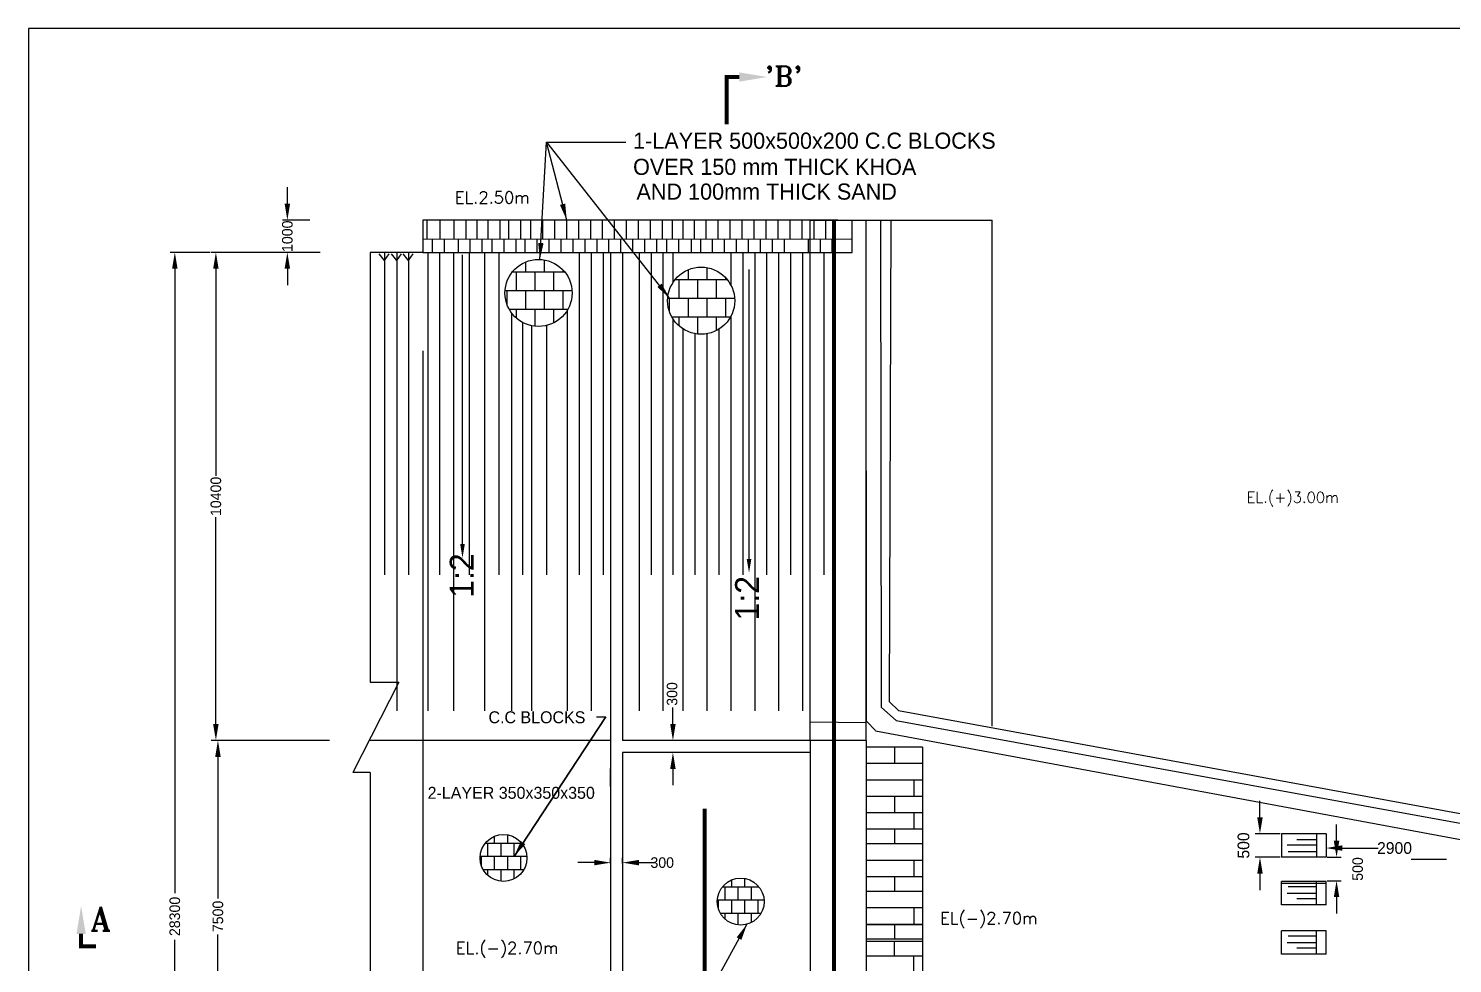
# Model space of a CAD drawing. Extents: x -426260 to 2055400, y -4304674 to -305611.
# Drawn here: x -8782 to 21569, y -1904957 to -1885034 of the extents above; entities that cross this region are included whole.
import ezdxf

# ---------------------------------------------------------------- set-up
doc = ezdxf.new("R2010")
doc.units = 0
doc.header["$LTSCALE"] = 300
doc.header["$MEASUREMENT"] = 0
doc.header["$PDMODE"] = 3
doc.linetypes.add('DASHED', pattern=[0.75, 0.5, -0.25])
doc.linetypes.add('DASHED2', pattern=[9.525, 6.35, -3.175])
doc.layers.get('DEFPOINTS').update_dxf_attribs({"linetype": 'CONTINUOUS'})
for name, color, linetype in [('LINE', 7, 'CONTINUOUS'), ('SLOPECON', 12, 'CONTINUOUS'), ('SLOPEEARTH', 3, 'CONTINUOUS'), ('TEXT', 10, 'CONTINUOUS')]:
    doc.layers.add(name, color=color, linetype=linetype)
doc.styles.add('BIG', font='ROMANT.SHX')
doc.dimstyles.new('3', dxfattribs={"dimtxt": 225, "dimasz": 350, "dimexe": 100, "dimexo": 25, "dimgap": 9, "dimtad": 0, "dimdec": 0, "dimzin": 0, "dimdsep": 46, "dimtxsty": 'Standard', "dimcen": 0, "dimclrd": 5, "dimclre": 6, "dimclrt": 256, "dimadec": 0, "dimazin": 0, "dimtfac": 1, "dimtdec": 0, "dimtofl": 0, "dimtmove": 2, "dimatfit": 3, "dimfxl": 1, "dimtolj": 1, "dimtzin": 0, "dimarcsym": 0})

# ---------------------------------------------------------------- blocks, each defined once
blk = doc.blocks.new('*D1254')
at = {"layer": 'DEFPOINTS', "color": 0, "transparency": 16777216}
for p in [(5097, -1900204), (4953, -1900459), (5097, -1900459)]:
    blk.add_point(p, dxfattribs=at)
at = {"layer": 'LINE', "color": 5, "lineweight": -2, "transparency": 16777216}
for p, q in [((4953, -1899854), (4953, -1899504)), ((4953, -1900809), (4953, -1901159))]:
    blk.add_line(p, q, dxfattribs=at)
at = {"layer": 'LINE', "color": 6, "lineweight": -2, "transparency": 16777216}
for p, q in [((5072, -1900204), (4853, -1900204)), ((5072, -1900459), (4853, -1900459))]:
    blk.add_line(p, q, dxfattribs=at)
at = {"layer": 'LINE', "color": 5, "transparency": 16777216}
for points in [[(4895, -1899854), (5011, -1899854), (4953, -1900204)], [(4895, -1900809), (5011, -1900809), (4953, -1900459)]]:
    blk.add_solid(points, dxfattribs=at)
at = {"layer": 'LINE', "transparency": 16777216, "insert": (4936, -1899214), "char_height": 225, "attachment_point": 5, "rotation": 90}
blk.add_mtext('\\A1;300', dxfattribs=at)
blk = doc.blocks.new('*D1255')
at = {"layer": 'DEFPOINTS', "color": 0, "transparency": 16777216}
for p in [(3625, -1902808), (3625, -1902852), (3880, -1902852)]:
    blk.add_point(p, dxfattribs=at)
at = {"layer": 'LINE', "color": 6, "lineweight": -2, "transparency": 16777216}
for p, q in [((3625, -1902827), (3625, -1902708)), ((3880, -1902827), (3880, -1902708))]:
    blk.add_line(p, q, dxfattribs=at)
at = {"layer": 'LINE', "color": 5, "lineweight": -2, "transparency": 16777216}
for p, q in [((3275, -1902808), (2925, -1902808)), ((4230, -1902808), (4580, -1902808))]:
    blk.add_line(p, q, dxfattribs=at)
at = {"layer": 'LINE', "color": 5, "transparency": 16777216}
for points in [[(3275, -1902749), (3275, -1902866), (3625, -1902808)], [(4230, -1902749), (4230, -1902866), (3880, -1902808)]]:
    blk.add_solid(points, dxfattribs=at)
at = {"layer": 'LINE', "transparency": 16777216, "insert": (4725, -1902808), "char_height": 225, "attachment_point": 5}
blk.add_mtext('\\A1;300', dxfattribs=at)
blk = doc.blocks.new('*D1256')
at = {"layer": 'DEFPOINTS', "color": 0, "linetype": 'ByBlock', "transparency": 16777216}
for p in [(-2758, -1889118), (-3265, -1889804), (-2793, -1889804)]:
    blk.add_point(p, dxfattribs=at)
at = {"layer": 'LINE', "color": 5, "linetype": 'ByBlock', "lineweight": -2, "transparency": 16777216}
for p, q in [((-3265, -1888768), (-3265, -1888418)), ((-3265, -1890154), (-3265, -1890504))]:
    blk.add_line(p, q, dxfattribs=at)
at = {"layer": 'LINE', "color": 6, "linetype": 'ByBlock', "lineweight": -2, "transparency": 16777216}
for p, q in [((-2783, -1889118), (-3365, -1889118)), ((-2818, -1889804), (-3365, -1889804))]:
    blk.add_line(p, q, dxfattribs=at)
at = {"layer": 'LINE', "color": 5, "linetype": 'ByBlock', "transparency": 16777216}
for points in [[(-3323, -1888768), (-3207, -1888768), (-3265, -1889118)], [(-3323, -1890154), (-3207, -1890154), (-3265, -1889804)]]:
    blk.add_solid(points, dxfattribs=at)
at = {"layer": 'LINE', "linetype": 'ByBlock', "lineweight": -2, "transparency": 16777216, "insert": (-3265, -1889461), "char_height": 225, "attachment_point": 5, "rotation": 90}
blk.add_mtext('\\A1;1000', dxfattribs=at)
blk = doc.blocks.new('*D1263')
at = {"layer": 'DEFPOINTS', "color": 0, "linetype": 'ByBlock', "transparency": 16777216}
for p in [(18873, -1902693), (18873, -1903193), (19097, -1903193)]:
    blk.add_point(p, dxfattribs=at)
at = {"layer": 'LINE', "color": 5, "linetype": 'ByBlock', "lineweight": -2, "transparency": 16777216}
for p, q in [((19097, -1902343), (19097, -1901993)), ((19097, -1903543), (19097, -1903893))]:
    blk.add_line(p, q, dxfattribs=at)
at = {"layer": 'LINE', "color": 6, "linetype": 'ByBlock', "lineweight": -2, "transparency": 16777216}
for p, q in [((18898, -1902693), (19197, -1902693)), ((18898, -1903193), (19197, -1903193))]:
    blk.add_line(p, q, dxfattribs=at)
at = {"layer": 'LINE', "color": 5, "linetype": 'ByBlock', "transparency": 16777216}
for points in [[(19039, -1902343), (19156, -1902343), (19097, -1902693)], [(19039, -1903543), (19156, -1903543), (19097, -1903193)]]:
    blk.add_solid(points, dxfattribs=at)
at = {"layer": 'LINE', "linetype": 'ByBlock', "lineweight": -2, "transparency": 16777216, "insert": (19548, -1902943), "char_height": 225, "attachment_point": 5, "rotation": 90}
blk.add_mtext('\\A1;500', dxfattribs=at)
blk = doc.blocks.new('*D1216')
at = {"layer": 'DEFPOINTS', "color": 0, "linetype": 'ByBlock', "transparency": 16777216}
for p in [(-4788, -1889804), (-2567, -1889804), (-3804, -1900204)]:
    blk.add_point(p, dxfattribs=at)
at = {"layer": 'LINE', "color": 6, "linetype": 'ByBlock', "lineweight": -2, "transparency": 16777216}
for p, q in [((-2592, -1889804), (-4888, -1889804)), ((-3829, -1900204), (-4888, -1900204))]:
    blk.add_line(p, q, dxfattribs=at)
at = {"layer": 'LINE', "color": 7, "linetype": 'ByBlock', "lineweight": -2, "transparency": 16777216}
for p, q in [((-4788, -1890154), (-4788, -1894564)), ((-4788, -1899854), (-4788, -1895444))]:
    blk.add_line(p, q, dxfattribs=at)
at = {"layer": 'LINE', "color": 7, "linetype": 'ByBlock', "transparency": 16777216}
for points in [[(-4847, -1890154), (-4730, -1890154), (-4788, -1889804)], [(-4847, -1899854), (-4730, -1899854), (-4788, -1900204)]]:
    blk.add_solid(points, dxfattribs=at)
at = {"layer": 'LINE', "linetype": 'ByBlock', "lineweight": -2, "transparency": 16777216, "insert": (-4788, -1895004), "char_height": 225, "attachment_point": 5, "rotation": 90}
blk.add_mtext('\\A1;10400', dxfattribs=at)
blk = doc.blocks.new('*D1217')
at = {"layer": 'DEFPOINTS', "color": 0, "linetype": 'ByBlock', "transparency": 16777216}
for p in [(-4744, -1900204), (-4618, -1900204), (-4618, -1907704)]:
    blk.add_point(p, dxfattribs=at)
at = {"layer": 'LINE', "color": 6, "linetype": 'ByBlock', "lineweight": -2, "transparency": 16777216}
for p, q in [((-4643, -1900204), (-4844, -1900204)), ((-4643, -1907704), (-4844, -1907704))]:
    blk.add_line(p, q, dxfattribs=at)
at = {"layer": 'LINE', "color": 7, "linetype": 'ByBlock', "lineweight": -2, "transparency": 16777216}
for p, q in [((-4744, -1900554), (-4744, -1903570)), ((-4744, -1907354), (-4744, -1904338))]:
    blk.add_line(p, q, dxfattribs=at)
at = {"layer": 'LINE', "color": 7, "linetype": 'ByBlock', "transparency": 16777216}
for points in [[(-4803, -1900554), (-4686, -1900554), (-4744, -1900204)], [(-4803, -1907354), (-4686, -1907354), (-4744, -1907704)]]:
    blk.add_solid(points, dxfattribs=at)
at = {"layer": 'LINE', "linetype": 'ByBlock', "lineweight": -2, "transparency": 16777216, "insert": (-4744, -1903954), "char_height": 225, "attachment_point": 5, "rotation": 90}
blk.add_mtext('\\A1;7500', dxfattribs=at)
blk = doc.blocks.new('*D1221')
at = {"layer": 'DEFPOINTS', "color": 0, "linetype": 'ByBlock', "transparency": 16777216}
for p in [(-5663, -1889804), (-4888, -1889804), (-5522, -1918104)]:
    blk.add_point(p, dxfattribs=at)
at = {"layer": 'LINE', "color": 6, "linetype": 'ByBlock', "lineweight": -2, "transparency": 16777216}
for p, q in [((-4913, -1889804), (-5763, -1889804)), ((-5547, -1918104), (-5763, -1918104))]:
    blk.add_line(p, q, dxfattribs=at)
at = {"layer": 'LINE', "color": 7, "linetype": 'ByBlock', "lineweight": -2, "transparency": 16777216}
for p, q in [((-5663, -1890154), (-5663, -1903458)), ((-5663, -1917754), (-5663, -1904451))]:
    blk.add_line(p, q, dxfattribs=at)
at = {"layer": 'LINE', "color": 7, "linetype": 'ByBlock', "transparency": 16777216}
for points in [[(-5721, -1890154), (-5604, -1890154), (-5663, -1889804)], [(-5721, -1917754), (-5604, -1917754), (-5663, -1918104)]]:
    blk.add_solid(points, dxfattribs=at)
at = {"layer": 'LINE', "linetype": 'ByBlock', "lineweight": -2, "transparency": 16777216, "insert": (-5663, -1903954), "char_height": 225, "attachment_point": 5, "rotation": 90}
blk.add_mtext('\\A1;28300', dxfattribs=at)

msp = doc.modelspace()

# ---------------------------------------------------------------- hatches: boundary and pattern name
at = {"layer": 'LINE'}
h = msp.add_hatch(dxfattribs=at)
h.set_pattern_fill('AR-B88', color=256, scale=50, style=0)
h.set_pattern_definition([(0, (416.6, -1657016.6), (0, 400), []), (90, (416.62, -1657016.62), (-200, 400), [400, -400])])
edge = h.paths.add_edge_path()
edge.add_arc((2088.7, -1890669), 714.8, 0, 360)
h = msp.add_hatch(dxfattribs=at)
h.set_pattern_fill('AR-B88', color=256, scale=50, style=0)
h.set_pattern_definition([(0, (3883, -1657181.2), (0, 400), []), (90, (3883.02, -1657181.19), (-200, 400), [400, -400])])
edge = h.paths.add_edge_path()
edge.add_arc((5555.1, -1890833.6), 714.8, 0, 360)
h = msp.add_hatch(dxfattribs=at)
h.set_pattern_fill('AR-B88', color=256, scale=35, style=0)
h.set_pattern_definition([(0, (171.14, -1739151.02), (0, 280), []), (90, (171.14, -1739151.02), (-140, 280), [280, -280])])
edge = h.paths.add_edge_path()
edge.add_arc((1341.6, -1902707.7), 500.3, 0, 360)
h = msp.add_hatch(dxfattribs=at)
h.set_pattern_fill('AR-B88', color=256, scale=35, style=0)
h.set_pattern_definition([(0, (5226.63, -1740081.9), (0, 280), []), (90, (5226.63, -1740081.9), (-140, 280), [280, -280])])
edge = h.paths.add_edge_path()
edge.add_arc((6397.1, -1903638.6), 500.3, 0, 360)

# ---------------------------------------------------------------- linework, layer by layer
for p, q in [((8469.9, -1889117.7), (-375.1, -1889117.7)), ((-375.1, -1889117.7), (-375.1, -1889804.2)), ((-285.1, -1889524.7), (-285.1, -1889117.7)), ((-6.5, -1889524.7), (-6.5, -1889117.7)), ((291, -1889524.7), (291, -1889117.7)), ((546, -1889524.7), (546, -1889117.7)), ((783.8, -1889524.7), (783.8, -1889117.7)), ((1013.5, -1889524.7), (1013.5, -1889117.7)), ((1268.5, -1889524.7), (1268.5, -1889117.7)), ((1454, -1889524.7), (1454, -1889117.7)), ((1709, -1889524.7), (1709, -1889117.7)), ((1924.9, -1889524.7), (1924.9, -1889117.7)), ((2179.9, -1889524.7), (2179.9, -1889117.7)), ((2434.9, -1889524.7), (2434.9, -1889117.7)), ((2689.9, -1889524.7), (2689.9, -1889117.7)), ((2944.9, -1889524.7), (2944.9, -1889117.7)), ((3199.9, -1889524.7), (3199.9, -1889117.7)), ((3454.9, -1889524.7), (3454.9, -1889117.7)), ((3709.9, -1889524.7), (3709.9, -1889117.7)), ((3964.9, -1889524.7), (3964.9, -1889117.7)), ((4219.9, -1889524.7), (4219.9, -1889117.7)), ((4474.9, -1889524.7), (4474.9, -1889117.7)), ((4729.9, -1889524.7), (4729.9, -1889117.7)), ((4942.4, -1889524.7), (4942.4, -1889117.7)), ((5174.4, -1889524.7), (5174.4, -1889117.7)), ((5409.9, -1889524.7), (5409.9, -1889117.7)), ((5664.9, -1889524.7), (5664.9, -1889117.7)), ((5919.9, -1889524.7), (5919.9, -1889117.7)), ((6174.9, -1889524.7), (6174.9, -1889117.7)), ((6429.9, -1889524.7), (6429.9, -1889117.7)), ((6684.9, -1889524.7), (6684.9, -1889117.7)), ((6939.9, -1889524.7), (6939.9, -1889117.7)), ((7194.9, -1889524.7), (7194.9, -1889117.7)), ((7449.9, -1889524.7), (7449.9, -1889117.7)), ((7704.9, -1889524.7), (7704.9, -1889117.7)), ((7959.9, -1889524.7), (7959.9, -1889117.7)), ((8214.9, -1889524.7), (8214.9, -1889117.7)), ((8774.9, -1889804.2), (8774.9, -1889117.7)), ((8774.9, -1889531.9), (-375.1, -1889524.7)), ((-172.6, -1889789.7), (-172.6, -1889524.7)), ((82.4, -1889789.7), (82.4, -1889524.7)), ((379.9, -1889789.7), (379.9, -1889524.7)), ((634.9, -1889789.7), (634.9, -1889524.7)), ((889.1, -1889789.7), (889.1, -1889524.7)), ((1102.4, -1889789.7), (1102.4, -1889524.7)), ((1357.4, -1889789.7), (1357.4, -1889524.7)), ((1612.4, -1889789.7), (1612.4, -1889524.7)), ((1805.1, -1889789.7), (1805.1, -1889524.7)), ((2060.1, -1889789.7), (2060.1, -1889524.7)), ((2315.1, -1889789.7), (2315.1, -1889524.7)), ((2570.1, -1889789.7), (2570.1, -1889524.7)), ((2825.1, -1889789.7), (2825.1, -1889524.7)), ((3080.1, -1889789.7), (3080.1, -1889524.7)), ((3335.1, -1889789.7), (3335.1, -1889524.7)), ((3590.1, -1889789.7), (3590.1, -1889524.7)), ((3845.1, -1889789.7), (3845.1, -1889524.7)), ((4100.1, -1889789.7), (4100.1, -1889524.7)), ((4355.1, -1889789.7), (4355.1, -1889524.7)), ((4610.1, -1889789.7), (4610.1, -1889524.7)), ((4822.6, -1889789.7), (4822.6, -1889524.7)), ((5077.6, -1889789.7), (5077.6, -1889524.7)), ((5352, -1889789.7), (5352, -1889524.7)), ((5545.1, -1889789.7), (5545.1, -1889524.7)), ((5800.1, -1889789.7), (5800.1, -1889524.7)), ((6055.1, -1889789.7), (6055.1, -1889524.7)), ((6310.1, -1889789.7), (6310.1, -1889524.7)), ((6565.1, -1889789.7), (6565.1, -1889524.7)), ((6820.1, -1889789.7), (6820.1, -1889524.7)), ((7075.1, -1889789.7), (7075.1, -1889524.7)), ((7330.1, -1889789.7), (7330.1, -1889524.7)), ((7840.1, -1889789.7), (7840.1, -1889524.7)), ((8095.1, -1889804.2), (8095.1, -1889524.7)), ((8350.1, -1889804.2), (8350.1, -1889524.7)), ((-375.1, -1889804.2), (-1497.3, -1889804.2)), ((-1497.3, -1889804.2), (-1497.3, -1898964.3)), ((3624.9, -1889804.2), (3624.9, -1902237.9)), ((3879.9, -1889804.2), (3879.9, -1900204.2)), ((-375.1, -1891904.2), (-375.1, -1902237.9)), ((-889.1, -1898964.3), (-1872.4, -1900887.9)), ((-1497.3, -1898964.3), (-889.1, -1898964.3)), ((3522, -1899698), (1567.4, -1902674.4)), ((3323, -1899698), (3522, -1899698)), ((3624.9, -1900204.2), (-1497.3, -1900204.2)), ((7874.9, -1900204.2), (3879.9, -1900204.2)), ((7874.9, -1900204.2), (3879.9, -1900204.2)), ((7874.9, -1900459.2), (3879.9, -1900459.2)), ((3879.9, -1900459.2), (3879.9, -1907449.2)), ((-1497.3, -1900887.9), (-1872.4, -1900887.9)), ((-1497.3, -1900887.9), (-1497.3, -1907873.9)), ((3624.9, -1901185.4), (3624.9, -1900802.9)), ((3624.9, -1901096.7), (3624.9, -1901479.2)), ((3624.9, -1901479.2), (3624.9, -1902237.9)), ((-375.1, -1902237.9), (-375.1, -1908177.9)), ((3624.9, -1902237.9), (3624.9, -1908614.2)), ((3879.9, -1902237.9), (3879.9, -1903172.9)), ((3624.9, -1902535.4), (3624.9, -1904763))]:
    msp.add_line(p, q, dxfattribs=at)
at = {"layer": 'LINE', "color": 0, "linetype": 'ByBlock', "lineweight": -2}
for p, q in [((-375.1, -1889117.7), (-375.1, -1889804.2)), ((9074.9, -1900204.2), (9074.9, -1889117.7)), ((-2566.7, -1889804.2), (-3365.1, -1889804.2)), ((-375.1, -1889804.2), (7874.9, -1889804.2)), ((7874.9, -1889804.2), (8774.9, -1889804.2)), ((9569.9, -1899381.3), (9760.2, -1899564.2)), ((9399.4, -1899503.2), (9713.1, -1899781.8)), ((7874.9, -1899806.2), (9074.9, -1899820.9)), ((9077.7, -1899795.2), (9268.1, -1899995.4)), ((-2965.5, -1900204.2), (-4467.5, -1900204.2)), ((-2367.1, -1900204.2), (-3365.1, -1900204.2)), ((7874.9, -1900204.2), (7874.9, -1907704.2)), ((9074.9, -1900204.2), (7874.9, -1900204.2)), ((9074.9, -1900204.2), (9074.9, -1907704.2)), ((10274.9, -1900347.8), (9074.9, -1900347.8)), ((10274.9, -1900347.8), (9074.9, -1900347.8)), ((9674.9, -1900347.8), (9674.9, -1900697.8)), ((10274.9, -1900347.8), (10274.9, -1907725.9)), ((10274.9, -1900697.8), (9074.9, -1900697.8)), ((10274.9, -1900697.8), (9074.9, -1900697.8)), ((10274.9, -1901047.8), (9074.9, -1901047.8)), ((10090.6, -1901047.8), (10090.6, -1901397.8)), ((10274.9, -1901397.8), (9074.9, -1901397.8)), ((9674.9, -1901397.8), (9674.9, -1901747.8)), ((17465, -1901841.3), (17465, -1901491.3)), ((10274.9, -1901747.8), (9074.9, -1901747.8)), ((10090.6, -1901747.8), (10090.6, -1902097.8)), ((10274.9, -1902097.8), (9074.9, -1902097.8)), ((9674.9, -1902097.8), (9674.9, -1902410.5)), ((10274.9, -1902410.5), (9074.9, -1902410.5)), ((17897.7, -1902191.3), (17365, -1902191.3)), ((18872.7, -1902191.3), (17922.7, -1902191.3)), ((18872.7, -1902191.3), (17922.7, -1902191.3)), ((17922.7, -1902191.3), (17922.7, -1902693.3)), ((18672.7, -1902318.3), (18253.7, -1902318.3)), ((18672.7, -1902191.3), (18672.7, -1902693.3)), ((18872.7, -1902191.3), (18872.7, -1902693.3)), ((17897.7, -1902693.3), (17365, -1902693.3)), ((18872.7, -1902693.3), (17922.7, -1902693.3)), ((18672.7, -1902432.1), (18044.7, -1902432.1)), ((18672.7, -1902579.9), (18069, -1902579.9)), ((19222.7, -1902497.3), (19981.4, -1902497.3)), ((10274.9, -1902760.5), (9074.9, -1902760.5)), ((10090.6, -1902760.5), (10090.6, -1903110.5)), ((21443.3, -1902744.2), (20684.7, -1902744.2)), ((10274.9, -1903110.5), (9074.9, -1903110.5)), ((9674.9, -1903110.5), (9674.9, -1903423.2)), ((17465, -1903043.3), (17465, -1903393.3)), ((18872.7, -1903206.5), (17922.7, -1903206.5)), ((17922.7, -1903708.5), (17922.7, -1903206.5)), ((18872.7, -1903251.9), (17922.7, -1903251.9)), ((18672.7, -1903319.9), (18069, -1903319.9)), ((18672.7, -1903708.5), (18672.7, -1903206.5)), ((18872.7, -1903708.5), (18872.7, -1903206.5)), ((10274.9, -1903423.2), (9074.9, -1903423.2)), ((18672.7, -1903467.7), (18044.7, -1903467.7)), ((18672.7, -1903581.5), (18253.7, -1903581.5)), ((10274.9, -1903773.2), (9074.9, -1903773.2)), ((10090.6, -1903773.2), (10090.6, -1904123.2)), ((18872.7, -1903708.5), (17922.7, -1903708.5)), ((18872.7, -1903708.5), (17922.7, -1903708.5)), ((10274.9, -1904123.2), (9074.9, -1904123.2)), ((10274.9, -1904135.2), (9074.9, -1904135.2)), ((9674.9, -1904123.2), (9674.9, -1904435.9)), ((10274.9, -1904435.9), (9074.9, -1904435.9)), ((10274.9, -1904485.2), (9074.9, -1904485.2)), ((9674.9, -1904797.8), (9674.9, -1904485.2)), ((18872.7, -1904258.4), (17922.7, -1904258.4)), ((17922.7, -1904760.4), (17922.7, -1904258.4)), ((18672.7, -1904519.6), (18044.7, -1904519.6)), ((18672.7, -1904371.8), (18069, -1904371.8)), ((18672.7, -1904760.4), (18672.7, -1904258.4)), ((18872.7, -1904760.4), (18872.7, -1904258.4)), ((10274.9, -1904797.8), (9074.9, -1904797.8)), ((10090.6, -1905147.8), (10090.6, -1904797.8)), ((18872.7, -1904760.4), (17922.7, -1904760.4)), ((18872.7, -1904760.4), (17922.7, -1904760.4)), ((18672.7, -1904633.4), (18253.7, -1904633.4))]:
    msp.add_line(p, q, dxfattribs=at)
at = {"layer": 'LINE', "color": 0, "linetype": 'DASHED', "ltscale": 450}
for p, q in [((7874.9, -1900204.2), (7874.9, -1889117.7)), ((7874.9, -1889117.7), (11755.5, -1889117.7))]:
    msp.add_line(p, q, dxfattribs=at)
at = {"layer": 'LINE', "color": 0}
for p, q in [((9077.7, -1899795.2), (9074.7, -1889117.7)), ((9074.9, -1900012.7), (9077.8, -1900012.9)), ((9074.9, -1900012.7), (9077.8, -1900013)), ((9077.8, -1900013), (9077.8, -1900012.9))]:
    msp.add_line(p, q, dxfattribs=at)
at = {"layer": 'LINE', "color": 1, "linetype": 'ByBlock', "lineweight": -2}
msp.add_line((9074.9, -1900204.2), (9074.9, -1889117.7), dxfattribs=at)
at = {"layer": 'LINE', "color": 0, "linetype": 'ByBlock', "ltscale": 450}
for p, q in [((9399.4, -1899503.2), (9383.7, -1889117.7)), ((9569.9, -1899381.3), (9602.5, -1889117.7)), ((11755.5, -1899898.4), (11755.5, -1889117.7)), ((9760.2, -1899564.2), (24952.3, -1902351.2)), ((9268.1, -1899999.3), (24525.4, -1902833.1))]:
    msp.add_line(p, q, dxfattribs=at)
at = {"layer": 'LINE', "color": 5}
for p, q in [((468.2, -1896020.8), (468.2, -1889856.9)), ((6574.7, -1896335.8), (6574.7, -1890171.9))]:
    msp.add_line(p, q, dxfattribs=at)
at = {"layer": 'LINE', "color": 0, "linetype": 'DASHED2', "ltscale": 1000}
msp.add_line((9713.1, -1899781.8), (22947.5, -1902191.6), dxfattribs=at)
at = {"layer": 'LINE'}
msp.add_lwpolyline([(-8782.4, -1938579.3), (66938.8, -1938579.3), (66938.8, -1885033.6), (-8782.4, -1885033.6)], close=True, dxfattribs=at)
at = {"layer": 'LINE', "color": 7, "const_width": 85}
for points in [[(6101.4, -1887073.5), (6101.4, -1886067.9), (6241.2, -1886067.9)], [(6241.2, -1886067.9), (6371, -1886067.9)], [(-7660.3, -1904449), (-7660.3, -1904319.2)], [(-7340.4, -1904588.9), (-7660.3, -1904588.9), (-7660.3, -1904449)]]:
    msp.add_lwpolyline(points, dxfattribs=at)
at = {"layer": 'LINE', "color": 0, "linetype": 'DASHED', "ltscale": 450, "const_width": 85}
for points in [[(8385.2, -1889117.7), (8385.2, -1899870.9)], [(8385.2, -1899870.9), (8385.2, -1918618.3)]]:
    msp.add_lwpolyline(points, dxfattribs=at)
at = {"layer": 'LINE', "const_width": 85}
msp.add_lwpolyline([(5626.8, -1901654.5), (5626.8, -1905462.5), (4523.8, -1905462.5)], dxfattribs=at)
at = {"layer": 'LINE'}
for centre, radius in [((2088.7, -1890669), 714.8), ((5555.1, -1890833.6), 714.8), ((1341.6, -1902707.7), 500.3), ((6397.1, -1903638.6), 500.3)]:
    msp.add_circle(centre, radius, dxfattribs=at)
at = {"layer": 'LINE', "color": 7}
for points in [[(6365.3, -1885968.8), (6365.3, -1886167.1), (6960.3, -1886067.9)], [(-7759.5, -1904324.9), (-7561.2, -1904324.9), (-7660.3, -1903729.9)]]:
    msp.add_solid(points, dxfattribs=at)
at = {"layer": 'LINE', "color": 0, "linetype": 'ByBlock', "lineweight": -2}
for points in [[(-3323.4, -1890154.2), (-3206.8, -1890154.2), (-3265.1, -1889804.2)], [(17406.7, -1901841.3), (17523.4, -1901841.3), (17465, -1902191.3)], [(17406.7, -1903043.3), (17523.4, -1903043.3), (17465, -1902693.3)], [(19222.7, -1902439), (19222.7, -1902555.7), (18872.7, -1902497.3)]]:
    msp.add_solid(points, dxfattribs=at)
at = {"layer": 'LINE', "color": 5}
for points in [[(517.8, -1896020.8), (418.6, -1896020.8), (468.2, -1896318.3)], [(6624.3, -1896335.8), (6525.2, -1896335.8), (6574.7, -1896633.3)]]:
    msp.add_solid(points, dxfattribs=at)
at = {"layer": 'SLOPECON'}
for p, q in [((-274.1, -1889804.2), (-274.1, -1899575.1)), ((-18.7, -1889804.2), (-18.7, -1896675.6)), ((278.8, -1889804.2), (278.8, -1899575.1)), ((609.7, -1889804.2), (609.7, -1896675.6)), ((939.9, -1889804.2), (939.9, -1899575.1)), ((1242.3, -1889804.2), (1242.3, -1896675.6)), ((2955.9, -1889804.2), (2955.9, -1896675.6)), ((3210.9, -1889804.2), (3210.9, -1899575.1)), ((3465.9, -1889804.2), (3465.9, -1896675.6)), ((4230.9, -1889804.2), (4230.9, -1899575.1)), ((4485.9, -1889804.2), (4485.9, -1896675.6)), ((4740.9, -1889804.2), (4740.9, -1899575.1)), ((4953.4, -1889804.2), (4953.4, -1890447.8)), ((6185.9, -1889804.2), (6185.9, -1890497.4)), ((6440.9, -1889804.2), (6440.9, -1896675.6)), ((6695.9, -1889804.2), (6695.9, -1899575.1)), ((6950.9, -1889804.2), (6950.9, -1896675.6)), ((7205.9, -1889804.2), (7205.9, -1899575.1)), ((7460.9, -1889804.2), (7460.9, -1896675.6)), ((7715.9, -1889804.2), (7715.9, -1899575.1)), ((8172.4, -1889804.2), (8172.4, -1896675.6)), ((1511.3, -1891090.3), (1511.3, -1899575.1)), ((2700.9, -1891037.9), (2700.9, -1899575.1)), ((6185.9, -1891169.7), (6185.9, -1899575.1)), ((1744, -1891295.1), (1744, -1896675.6)), ((1935.9, -1891367.2), (1935.9, -1899575.1)), ((1935.9, -1891367.2), (1935.9, -1896561.5)), ((2257.3, -1891363.6), (2257.3, -1896675.6)), ((4953.4, -1891219.3), (4953.4, -1896675.6)), ((5162.2, -1891430.6), (5162.2, -1899575.1)), ((5930.9, -1891441.6), (5930.9, -1896675.6)), ((5420.9, -1891535.6), (5420.9, -1896675.6)), ((5675.9, -1891538.1), (5675.9, -1899575.1))]:
    msp.add_line(p, q, dxfattribs=at)
at = {"layer": 'SLOPEEARTH'}
for p, q in [((-1194.9, -1889975.5), (-1304.8, -1889835.6)), ((-1194.9, -1889804.2), (-1194.9, -1896675.6)), ((-1194.9, -1889975.5), (-1092.4, -1889835.6)), ((-932.9, -1889975.5), (-1042.8, -1889835.6)), ((-932.9, -1889804.2), (-932.9, -1899575.1)), ((-932.9, -1889975.5), (-830.4, -1889835.6)), ((-684.9, -1889975.5), (-794.8, -1889835.6)), ((-684.9, -1889804.2), (-684.9, -1896675.6)), ((-684.9, -1889975.5), (-582.4, -1889835.6))]:
    msp.add_line(p, q, dxfattribs=at)

# ---------------------------------------------------------------- texts
at = {"layer": 'LINE', "style": 'BIG'}
msp.add_text("'B'", height=425, dxfattribs=at).set_placement((6912.7, -1886264))
at = {"layer": 'LINE'}
for s, height, p in [('1-LAYER 500x500x200 C.C BLOCKS', 344.25, (4104.1, -1887596.5)), ('OVER 150 mm THICK KHOA', 344.25, (4104.1, -1888153.7)), ('AND 100mm THICK SAND', 344.25, (4175.8, -1888681.1)), ('C.C BLOCKS', 255, (1022.1, -1899838)), ('2-LAYER 350x350x350', 255, (-275.1, -1901447.6))]:
    msp.add_text(s, height=height, dxfattribs=at).set_placement(p)
for p in [(707.1, -1897165.3), (6788.6, -1897648.1)]:
    msp.add_text('1:2', height=510, rotation=90, dxfattribs=at).set_placement(p)
at = {"layer": 'LINE', "color": 7, "style": 'BIG'}
msp.add_text('A', height=510, dxfattribs=at).set_placement((-7461.5, -1904260.3))
at = {"layer": 'LINE', "linetype": 'ByBlock', "lineweight": -2, "insert": (17115, -1902442.3), "char_height": 250, "attachment_point": 5, "rotation": 90}
msp.add_mtext('\\A1;500', dxfattribs=at)
at = {"layer": 'LINE', "linetype": 'ByBlock', "lineweight": -2, "insert": (20333, -1902497.3), "char_height": 250, "attachment_point": 5}
msp.add_mtext('\\A1;2900', dxfattribs=at)
at = {"layer": 'TEXT', "style": 'BIG'}
for s, height, p in [('EL.2.50m', 255, (303.9, -1888761)), ('EL.(+)3.00m', 229.5, (17180.3, -1895139.5))]:
    msp.add_text(s, height=height, dxfattribs=at).set_placement(p)
at = {"layer": 'TEXT', "color": 0, "style": 'BIG'}
for s, p in [('EL(-)2.70m', (10645.7, -1904119.1)), ('EL.(-)2.70m', (325.9, -1904753.1))]:
    msp.add_text(s, height=255, dxfattribs=at).set_placement(p)

# ---------------------------------------------------------------- dimensions: what is measured, and where the dimension line sits
at = {"layer": 'LINE', "color": 0, "linetype": 'ByBlock', "lineweight": -2}
dim = msp.add_linear_dim(base=(-3265.1, -1889804.2), p1=(-2758.2, -1889117.7), p2=(-2792.6, -1889804.2), angle=90, text='1000', dimstyle='3', dxfattribs=at)
dim.commit()
dim.dimension.update_dxf_attribs({"geometry": '*D1256', "text_midpoint": (-3265.1, -1889460.9)})
at = {"layer": 'LINE', "linetype": 'ByBlock', "lineweight": -2}
for base, p1, p2, picture, middle in [((-5662.7, -1889804.2), (-5521.5, -1918104.2), (-4888.2, -1889804.2), '*D1221', (-5662.7, -1903954.2)), ((-4788.2, -1889804.2), (-3803.8, -1900204.2), (-2566.7, -1889804.2), '*D1216', (-4788.2, -1895004.2)), ((-4744.3, -1900204.2), (-4618.1, -1907704.2), (-4618.1, -1900204.2), '*D1217', (-4744.3, -1903954.2))]:
    dim = msp.add_linear_dim(base=base, p1=p1, p2=p2, angle=90, dimstyle='3', override={"dimclrd": 7, "dimfxl": 700}, dxfattribs=at)
    dim.commit()
    dim.dimension.update_dxf_attribs({"geometry": picture, "text_midpoint": middle})
at = {"layer": 'LINE'}
dim = msp.add_linear_dim(base=(4953, -1900459.2), p1=(5097.2, -1900204.2), p2=(5097.2, -1900459.2), angle=270, text='300', dimstyle='3', dxfattribs=at)
dim.commit()
dim.dimension.update_dxf_attribs({"geometry": '*D1254', "text_midpoint": (4936, -1899214.3), "dimtype": 160})
at = {"layer": 'LINE', "color": 0, "linetype": 'ByBlock', "lineweight": -2}
dim = msp.add_linear_dim(base=(19097.3, -1903193.3), p1=(18872.7, -1902693.3), p2=(18872.7, -1903193.3), angle=90, dimstyle='3', dxfattribs=at)
dim.commit()
dim.dimension.update_dxf_attribs({"geometry": '*D1263', "text_midpoint": (19548.3, -1902943.3)})
at = {"layer": 'LINE'}
dim = msp.add_linear_dim(base=(3624.9, -1902807.7), p1=(3879.9, -1902852), p2=(3624.9, -1902852), text='300', dimstyle='3', dxfattribs=at)
dim.commit()
dim.dimension.update_dxf_attribs({"geometry": '*D1255', "text_midpoint": (4725.2, -1902807.7), "dimtype": 160})

# ---------------------------------------------------------------- leaders
for points, override in [([(2118.6, -1889954.9), (2257.6, -1887456), (3949.9, -1887452.5)], {"dimgap": 9, "dimtad": 0}), ([(2689.9, -1889117.7), (2257.6, -1887456)], {"dimgap": 9, "dimtad": 0}), ([(4883, -1890781.2), (2264.6, -1887456)], {"dimgap": 9, "dimtad": 0}), ([(1567.4, -1902674.4), (3522, -1899698)], {"dimgap": 9, "dimtad": 0, "dimfxl": 700}), ([(6530.9, -1904120.7), (-3350.4, -1922056.4)], {"dimgap": 9, "dimtad": 0, "dimfxl": 700})]:
    msp.add_leader(points, dimstyle='3', override=override, dxfattribs=at)

doc.saveas('drawing.dxf')
